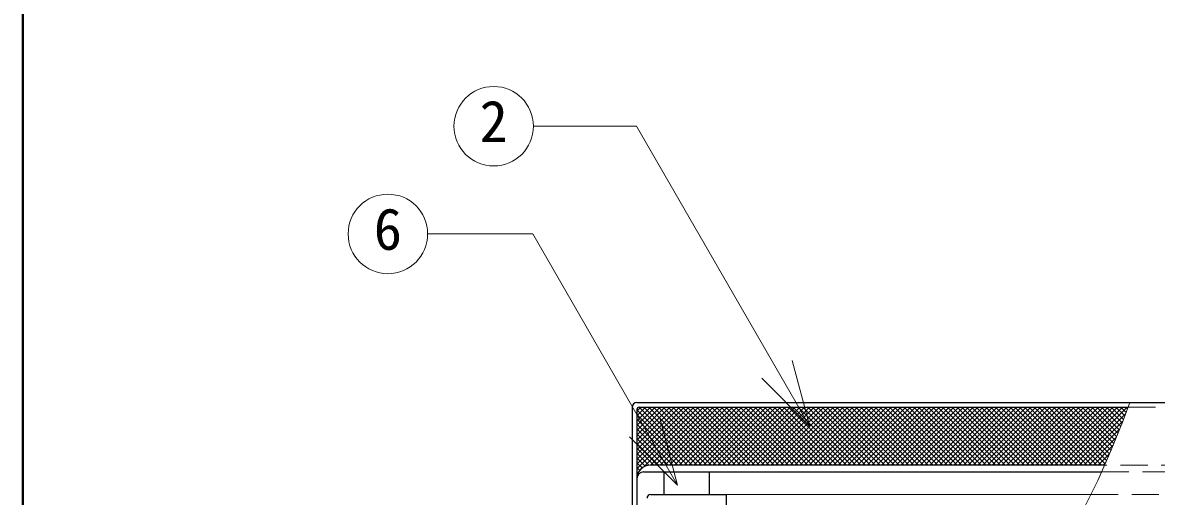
# Model space of a CAD drawing. Units: millimetres at full size, sheet at 1:10; details may follow other scales. Extents: x -2123 to 1927, y -1358 to 1452.
# Drawn here: x -2122.8 to -1623.5, y -84.3 to 124.2 of the extents above; entities that cross this region are included whole.
import ezdxf
from ezdxf.enums import TextEntityAlignment as Align

# ---------------------------------------------------------------- set-up
doc = ezdxf.new("R2010")
doc.units = ezdxf.units.MM
doc.header["$LTSCALE"] = 10
doc.linetypes.add('DASHED1', pattern=[1.8, 1.2, -0.6])
doc.layers.add('0-0', color=7, linetype='Continuous', lineweight=18)
doc.styles.add('ＭＳ ゴシック', font='')
doc.styles.get('ＭＳ ゴシック').set_extended_font_data('MS Gothic')

msp = doc.modelspace()

# ---------------------------------------------------------------- linework, layer by layer
at = {"layer": '0-0', "color": 1, "lineweight": 40}
msp.add_line((-2122.8, -1358.09), (-2122.8, 1451.91), dxfattribs=at)
at = {"layer": '0-0'}
for p, q in [((-1852.4, 78.61), (-1897.84, 78.61)), ((-1776.11, -53.53), (-1852.4, 78.61)), ((-1898.18, 31.19), (-1944.44, 31.19)), ((-1834.33, -79.4), (-1898.18, 31.19)), ((-1776.11, -53.53), (-1783.87, -24.55)), ((-1776.11, -53.53), (-1797.32, -32.32)), ((-1834.33, -79.4), (-1842.1, -50.42)), ((-1834.33, -79.4), (-1855.55, -58.18))]:
    msp.add_line(p, q, dxfattribs=at)
at = {"layer": '0-0', "color": 5, "lineweight": 25}
for p, q in [((-1852.3, -43.09), (-1243.3, -43.09)), ((-1854.3, -45.09), (-1854.3, -123.09)), ((-1852.3, -46.09), (-1852.3, -123.09)), ((-1851.3, -45.09), (-1635.93, -45.09)), ((-1849.3, -73.59), (-1647.58, -73.59)), ((-1646.27, -70.59), (-1846.3, -70.59)), ((-1840.3, -83.59), (-1840.3, -73.59)), ((-1820.3, -83.59), (-1820.3, -73.59)), ((-1846.3, -83.59), (-1812.8, -83.59)), ((-1812.8, -331.88), (-1812.8, -83.59))]:
    msp.add_line(p, q, dxfattribs=at)
at = {"layer": '0-0', "color": 4, "lineweight": 9}
for p, q in [((-1852.3, -72.3), (-1825.08, -45.09)), ((-1852.3, -70.18), (-1827.21, -45.09)), ((-1852.3, -68.06), (-1829.33, -45.09)), ((-1852.3, -65.94), (-1831.45, -45.09)), ((-1852.3, -63.82), (-1833.57, -45.09)), ((-1852.3, -61.7), (-1835.69, -45.09)), ((-1852.3, -59.58), (-1837.81, -45.09)), ((-1852.3, -57.45), (-1839.93, -45.09)), ((-1852.3, -55.33), (-1842.05, -45.09)), ((-1852.3, -53.21), (-1844.18, -45.09)), ((-1852.3, -51.09), (-1846.3, -45.09)), ((-1852.3, -48.97), (-1848.42, -45.09)), ((-1852.3, -46.85), (-1850.54, -45.09)), ((-1852.3, -46.19), (-1827.91, -70.59)), ((-1852.3, -48.31), (-1830.03, -70.59)), ((-1851.29, -45.09), (-1825.79, -70.59)), ((-1849.22, -71.35), (-1822.96, -45.09)), ((-1849.16, -45.09), (-1823.66, -70.59)), ((-1847.04, -45.09), (-1821.54, -70.59)), ((-1846.34, -70.59), (-1820.84, -45.09)), ((-1844.92, -45.09), (-1819.42, -70.59)), ((-1844.22, -70.59), (-1818.72, -45.09)), ((-1842.8, -45.09), (-1817.3, -70.59)), ((-1842.1, -70.59), (-1816.6, -45.09)), ((-1840.68, -45.09), (-1815.18, -70.59)), ((-1839.98, -70.59), (-1814.48, -45.09)), ((-1838.56, -45.09), (-1813.06, -70.59)), ((-1837.86, -70.59), (-1812.36, -45.09)), ((-1836.44, -45.09), (-1810.94, -70.59)), ((-1835.73, -70.59), (-1810.23, -45.09)), ((-1834.31, -45.09), (-1808.81, -70.59)), ((-1833.61, -70.59), (-1808.11, -45.09)), ((-1832.19, -45.09), (-1806.69, -70.59)), ((-1831.49, -70.59), (-1805.99, -45.09)), ((-1830.07, -45.09), (-1804.57, -70.59)), ((-1829.37, -70.59), (-1803.87, -45.09)), ((-1827.95, -45.09), (-1802.45, -70.59)), ((-1827.25, -70.59), (-1801.75, -45.09)), ((-1825.83, -45.09), (-1800.33, -70.59)), ((-1825.13, -70.59), (-1799.63, -45.09)), ((-1823.71, -45.09), (-1798.21, -70.59)), ((-1823.01, -70.59), (-1797.51, -45.09)), ((-1821.59, -45.09), (-1796.09, -70.59)), ((-1820.89, -70.59), (-1795.39, -45.09)), ((-1819.47, -45.09), (-1793.97, -70.59)), ((-1818.76, -70.59), (-1793.26, -45.09)), ((-1817.34, -45.09), (-1791.84, -70.59)), ((-1816.64, -70.59), (-1791.14, -45.09)), ((-1815.22, -45.09), (-1789.72, -70.59)), ((-1814.52, -70.59), (-1789.02, -45.09)), ((-1813.1, -45.09), (-1787.6, -70.59)), ((-1812.4, -70.59), (-1786.9, -45.09)), ((-1810.98, -45.09), (-1785.48, -70.59)), ((-1810.28, -70.59), (-1784.78, -45.09)), ((-1808.86, -45.09), (-1783.36, -70.59)), ((-1808.16, -70.59), (-1782.66, -45.09)), ((-1806.74, -45.09), (-1781.24, -70.59)), ((-1806.04, -70.59), (-1780.54, -45.09)), ((-1804.62, -45.09), (-1779.12, -70.59)), ((-1803.92, -70.59), (-1778.42, -45.09)), ((-1802.5, -45.09), (-1777, -70.59)), ((-1801.79, -70.59), (-1776.29, -45.09)), ((-1800.37, -45.09), (-1774.87, -70.59)), ((-1799.67, -70.59), (-1774.17, -45.09)), ((-1798.25, -45.09), (-1772.75, -70.59)), ((-1797.55, -70.59), (-1772.05, -45.09)), ((-1796.13, -45.09), (-1770.63, -70.59)), ((-1795.43, -70.59), (-1769.93, -45.09)), ((-1794.01, -45.09), (-1768.51, -70.59)), ((-1793.31, -70.59), (-1767.81, -45.09)), ((-1791.89, -45.09), (-1766.39, -70.59)), ((-1791.19, -70.59), (-1765.69, -45.09)), ((-1789.77, -45.09), (-1764.27, -70.59)), ((-1789.07, -70.59), (-1763.57, -45.09)), ((-1787.65, -45.09), (-1762.15, -70.59)), ((-1786.94, -70.59), (-1761.44, -45.09)), ((-1785.52, -45.09), (-1760.02, -70.59)), ((-1784.82, -70.59), (-1759.32, -45.09)), ((-1783.4, -45.09), (-1757.9, -70.59)), ((-1782.7, -70.59), (-1757.2, -45.09)), ((-1781.28, -45.09), (-1755.78, -70.59)), ((-1780.58, -70.59), (-1755.08, -45.09)), ((-1779.16, -45.09), (-1753.66, -70.59)), ((-1778.46, -70.59), (-1752.96, -45.09)), ((-1777.04, -45.09), (-1751.54, -70.59)), ((-1776.34, -70.59), (-1750.84, -45.09)), ((-1774.92, -45.09), (-1749.42, -70.59)), ((-1774.22, -70.59), (-1748.72, -45.09)), ((-1772.8, -45.09), (-1747.3, -70.59)), ((-1772.1, -70.59), (-1746.6, -45.09)), ((-1770.68, -45.09), (-1745.18, -70.59)), ((-1769.97, -70.59), (-1744.47, -45.09)), ((-1768.55, -45.09), (-1743.05, -70.59)), ((-1767.85, -70.59), (-1742.35, -45.09)), ((-1766.43, -45.09), (-1740.93, -70.59)), ((-1765.73, -70.59), (-1740.23, -45.09)), ((-1764.31, -45.09), (-1738.81, -70.59)), ((-1763.61, -70.59), (-1738.11, -45.09)), ((-1762.19, -45.09), (-1736.69, -70.59)), ((-1761.49, -70.59), (-1735.99, -45.09)), ((-1760.07, -45.09), (-1734.57, -70.59)), ((-1759.37, -70.59), (-1733.87, -45.09)), ((-1757.95, -45.09), (-1732.45, -70.59)), ((-1757.25, -70.59), (-1731.75, -45.09)), ((-1755.83, -45.09), (-1730.33, -70.59)), ((-1755.12, -70.59), (-1729.62, -45.09)), ((-1753.7, -45.09), (-1728.2, -70.59)), ((-1753, -70.59), (-1727.5, -45.09)), ((-1751.58, -45.09), (-1726.08, -70.59)), ((-1750.88, -70.59), (-1725.38, -45.09)), ((-1749.46, -45.09), (-1723.96, -70.59)), ((-1748.76, -70.59), (-1723.26, -45.09)), ((-1747.34, -45.09), (-1721.84, -70.59)), ((-1746.64, -70.59), (-1721.14, -45.09)), ((-1745.22, -45.09), (-1719.72, -70.59)), ((-1744.52, -70.59), (-1719.02, -45.09)), ((-1743.1, -45.09), (-1717.6, -70.59)), ((-1742.4, -70.59), (-1716.9, -45.09)), ((-1740.98, -45.09), (-1715.48, -70.59)), ((-1740.28, -70.59), (-1714.78, -45.09)), ((-1738.86, -45.09), (-1713.36, -70.59)), ((-1738.15, -70.59), (-1712.65, -45.09)), ((-1736.73, -45.09), (-1711.23, -70.59)), ((-1736.03, -70.59), (-1710.53, -45.09)), ((-1734.61, -45.09), (-1709.11, -70.59)), ((-1733.91, -70.59), (-1708.41, -45.09)), ((-1732.49, -45.09), (-1706.99, -70.59)), ((-1731.79, -70.59), (-1706.29, -45.09)), ((-1730.37, -45.09), (-1704.87, -70.59)), ((-1729.67, -70.59), (-1704.17, -45.09)), ((-1728.25, -45.09), (-1702.75, -70.59)), ((-1727.55, -70.59), (-1702.05, -45.09)), ((-1726.13, -45.09), (-1700.63, -70.59)), ((-1725.43, -70.59), (-1699.93, -45.09)), ((-1724.01, -45.09), (-1698.51, -70.59)), ((-1723.3, -70.59), (-1697.8, -45.09)), ((-1721.88, -45.09), (-1696.38, -70.59)), ((-1721.18, -70.59), (-1695.68, -45.09)), ((-1719.76, -45.09), (-1694.26, -70.59)), ((-1719.06, -70.59), (-1693.56, -45.09)), ((-1717.64, -45.09), (-1692.14, -70.59)), ((-1716.94, -70.59), (-1691.44, -45.09)), ((-1715.52, -45.09), (-1690.02, -70.59)), ((-1714.82, -70.59), (-1689.32, -45.09)), ((-1713.4, -45.09), (-1687.9, -70.59)), ((-1712.7, -70.59), (-1687.2, -45.09)), ((-1711.28, -45.09), (-1685.78, -70.59)), ((-1710.58, -70.59), (-1685.08, -45.09)), ((-1709.16, -45.09), (-1683.66, -70.59)), ((-1708.46, -70.59), (-1682.96, -45.09)), ((-1707.04, -45.09), (-1681.54, -70.59)), ((-1706.33, -70.59), (-1680.83, -45.09)), ((-1704.91, -45.09), (-1679.41, -70.59)), ((-1704.21, -70.59), (-1678.71, -45.09)), ((-1702.79, -45.09), (-1677.29, -70.59)), ((-1702.09, -70.59), (-1676.59, -45.09)), ((-1700.67, -45.09), (-1675.17, -70.59)), ((-1699.97, -70.59), (-1674.47, -45.09)), ((-1698.55, -45.09), (-1673.05, -70.59)), ((-1697.85, -70.59), (-1672.35, -45.09)), ((-1696.43, -45.09), (-1670.93, -70.59)), ((-1695.73, -70.59), (-1670.23, -45.09)), ((-1694.31, -45.09), (-1668.81, -70.59)), ((-1693.61, -70.59), (-1668.11, -45.09)), ((-1692.19, -45.09), (-1666.69, -70.59)), ((-1691.49, -70.59), (-1665.99, -45.09)), ((-1690.07, -45.09), (-1664.57, -70.59)), ((-1689.36, -70.59), (-1663.86, -45.09)), ((-1687.94, -45.09), (-1662.44, -70.59)), ((-1687.24, -70.59), (-1661.74, -45.09)), ((-1685.82, -45.09), (-1660.32, -70.59)), ((-1685.12, -70.59), (-1659.62, -45.09)), ((-1683.7, -45.09), (-1658.2, -70.59)), ((-1683, -70.59), (-1657.5, -45.09)), ((-1681.58, -45.09), (-1656.08, -70.59)), ((-1680.88, -70.59), (-1655.38, -45.09)), ((-1679.46, -45.09), (-1653.96, -70.59)), ((-1678.76, -70.59), (-1653.26, -45.09)), ((-1677.34, -45.09), (-1651.84, -70.59)), ((-1676.64, -70.59), (-1651.14, -45.09)), ((-1675.22, -45.09), (-1649.72, -70.59)), ((-1674.51, -70.59), (-1649.01, -45.09)), ((-1673.09, -45.09), (-1647.59, -70.59)), ((-1672.39, -70.59), (-1646.89, -45.09)), ((-1670.97, -45.09), (-1646.03, -70.03)), ((-1670.27, -70.59), (-1644.77, -45.09)), ((-1668.85, -45.09), (-1645.38, -68.56)), ((-1668.15, -70.59), (-1642.65, -45.09)), ((-1666.73, -45.09), (-1644.74, -67.08)), ((-1666.03, -70.59), (-1640.53, -45.09)), ((-1664.61, -45.09), (-1644.09, -65.6)), ((-1663.91, -70.59), (-1638.41, -45.09)), ((-1662.49, -45.09), (-1643.45, -64.12)), ((-1661.79, -70.59), (-1636.29, -45.09)), ((-1660.37, -45.09), (-1642.85, -62.61)), ((-1659.67, -70.59), (-1637.04, -47.96)), ((-1658.25, -45.09), (-1642.24, -61.09)), ((-1656.12, -45.09), (-1641.64, -59.57)), ((-1654, -45.09), (-1641.03, -58.06)), ((-1651.88, -45.09), (-1640.43, -56.54)), ((-1649.76, -45.09), (-1639.82, -55.02)), ((-1647.64, -45.09), (-1639.22, -53.51)), ((-1645.52, -45.09), (-1638.61, -51.99)), ((-1643.4, -45.09), (-1638.01, -50.47)), ((-1641.27, -45.09), (-1637.42, -48.94)), ((-1639.15, -45.09), (-1636.83, -47.41)), ((-1637.03, -45.09), (-1636.24, -45.88)), ((-1852.3, -50.43), (-1832.15, -70.59)), ((-1852.3, -52.56), (-1834.27, -70.59)), ((-1852.3, -54.68), (-1836.39, -70.59)), ((-1657.54, -70.59), (-1638.39, -51.43)), ((-1852.3, -56.8), (-1838.51, -70.59)), ((-1852.3, -58.92), (-1840.63, -70.59)), ((-1655.42, -70.59), (-1639.8, -54.96)), ((-1653.3, -70.59), (-1641.21, -58.49)), ((-1852.3, -61.04), (-1842.76, -70.59)), ((-1852.3, -63.16), (-1844.88, -70.59)), ((-1651.18, -70.59), (-1642.61, -62.02)), ((-1852.3, -65.28), (-1846.96, -70.62)), ((-1852.3, -67.41), (-1848.64, -71.06)), ((-1852.3, -69.53), (-1849.98, -71.85)), ((-1649.06, -70.59), (-1644.11, -65.64)), ((-1646.94, -70.59), (-1645.75, -69.4)), ((-1852.3, -71.65), (-1851.04, -72.91)), ((-1852.3, -74.43), (-1851.54, -73.67)), ((-1852.3, -73.77), (-1851.83, -74.25)), ((-1852.3, -75.89), (-1852.26, -75.93)), ((-1852.3, -76.55), (-1852.3, -76.55)), ((-1812.8, -83.59), (-1652.34, -83.59))]:
    msp.add_line(p, q, dxfattribs=at)
at = {"layer": '0-0', "linetype": 'DASHED1'}
for p, q in [((-1635.93, -45.09), (-1244.3, -45.09)), ((-1647.58, -73.59), (-1246.3, -73.59)), ((-1249.3, -70.59), (-1646.27, -70.59)), ((-1652.34, -83.59), (-1249.3, -83.59))]:
    msp.add_line(p, q, dxfattribs=at)
at = {"layer": '0-0'}
msp.add_lwpolyline([(-1635.16, -43.09), (-1638.17, -50.9), (-1643.51, -64.26), (-1649.22, -77.35), (-1655.54, -89.98)], dxfattribs=at)
for centre in [(-1915.34, 78.61), (-1961.94, 31.19)]:
    msp.add_circle(centre, 17.5, dxfattribs=at)
at = {"layer": '0-0', "color": 5, "lineweight": 25}
for centre, radius in [((-1852.3, -45.09), 2), ((-1851.3, -46.09), 1), ((-1846.3, -76.59), 6), ((-1849.3, -76.59), 3), ((-1846.3, -85.09), 1.5)]:
    msp.add_arc(centre, radius, 90, 180, dxfattribs=at)

# ---------------------------------------------------------------- texts
at = {"layer": '0-0', "style": 'ＭＳ ゴシック'}
for s, p in [('2', (-1921.59, 66.11)), ('6', (-1968.19, 18.69))]:
    msp.add_text(s, height=18.33, dxfattribs=at).set_placement(p, align=Align.BOTTOM_LEFT)

doc.saveas('drawing.dxf')
